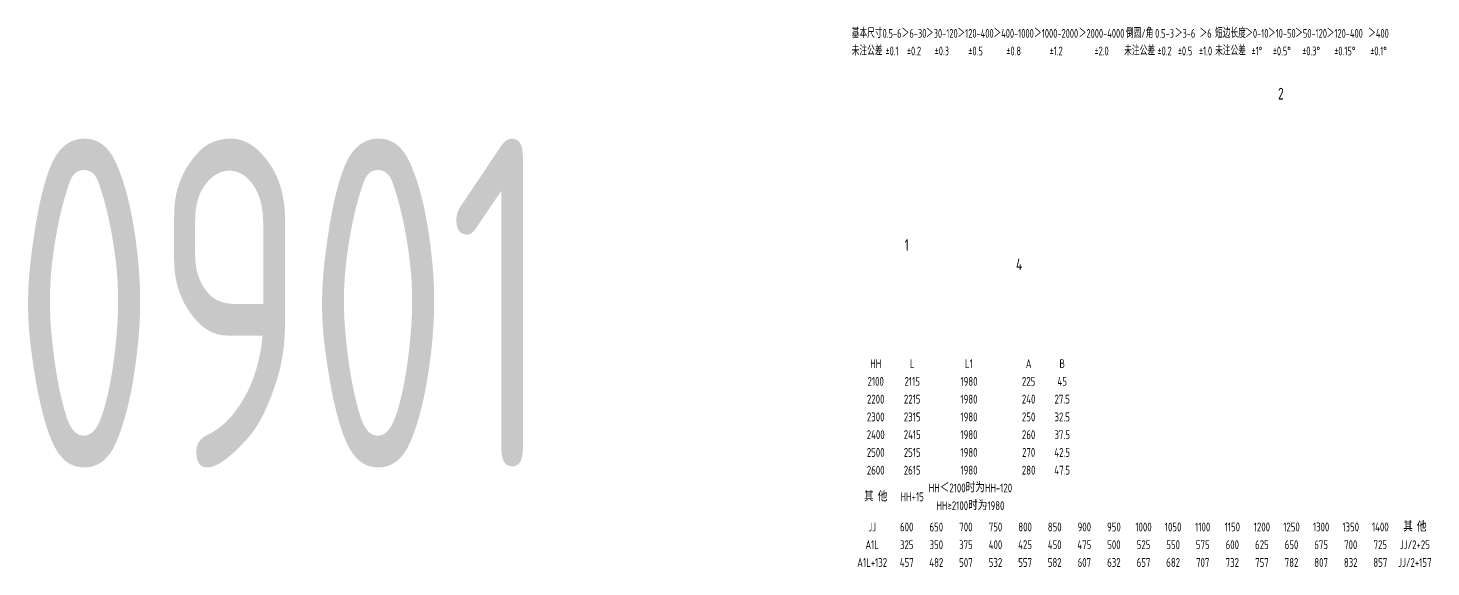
# Model space of a CAD drawing. Header units: inches. Extents: x 14216 to 120088, y -28810 to 23559.
# Drawn here: x 16786 to 21051, y 8796 to 10434 of the extents above; entities that cross this region are included whole.
import ezdxf
from ezdxf.enums import TextEntityAlignment as Align

# ---------------------------------------------------------------- set-up
doc = ezdxf.new("R2010")
doc.units = ezdxf.units.IN
doc.header["$LTSCALE"] = 0.3
doc.header["$MEASUREMENT"] = 0
for name, color, linetype in [('1粗实线', 4, 'Continuous'), ('2', 2, 'Continuous'), ('2细实线', 2, 'Continuous')]:
    doc.layers.add(name, color=color, linetype=linetype)
doc.styles.add('HZ', font='isocp2.shx', dxfattribs={"width": 0.7, "bigfont": 'hztxt.shx'})

msp = doc.modelspace()

# ---------------------------------------------------------------- texts
at = {"layer": '1粗实线', "color": 4, "style": 'HZ', "width": 0.8}
for s, p in [('2', (20586.3, 10217)), ('1', (19451.1, 9756.8)), ('4', (19789.6, 9697.9))]:
    msp.add_text(s, height=35.6, dxfattribs=at).set_placement(p)
at = {"layer": '2', "style": 'HZ', "width": 0.8}
for s, p in [('HH', (19363, 9413.8)), ('L', (19474, 9413.8)), ('L1', (19646.6, 9413.8)), ('A', (19828, 9413.8)), ('B', (19930, 9413.8)), ('2100', (19363, 9359.8)), ('2115', (19474, 9359.8)), ('1980', (19646.6, 9359.8)), ('225', (19828, 9359.8)), ('45', (19930, 9359.8)), ('2200', (19363, 9305.8)), ('2215', (19474, 9305.8)), ('1980', (19646.6, 9305.8)), ('240', (19828, 9305.8)), ('27.5', (19930, 9305.8)), ('2300', (19363, 9251.8)), ('2315', (19474, 9251.8)), ('1980', (19646.6, 9251.8)), ('250', (19828, 9251.8)), ('32.5', (19930, 9251.8)), ('2400', (19363, 9197.8)), ('2415', (19474, 9197.8)), ('1980', (19646.6, 9197.8)), ('260', (19828, 9197.8)), ('37.5', (19930, 9197.8)), ('2500', (19363, 9143.8)), ('2515', (19474, 9143.8)), ('1980', (19646.6, 9143.8)), ('270', (19828, 9143.8)), ('42.5', (19930, 9143.8)), ('2600', (19363, 9089.8)), ('2615', (19474, 9089.8)), ('1980', (19646.6, 9089.8)), ('280', (19828, 9089.8)), ('47.5', (19930, 9089.8)), ('HH＜2100时为HH-120', (19651, 9035.8)), ('其 他', (19363, 9008.8)), ('HH+15', (19474, 9008.8)), ('HH≥2100时为1980', (19651, 8981.8))]:
    msp.add_text(s, height=27, dxfattribs=at).set_placement(p, align=Align.MIDDLE_CENTER)
at = {"layer": '2', "color": 6, "insert": (17560.5, 9598), "char_height": 1000, "attachment_point": 5, "style": 'HZ'}
msp.add_mtext('\\A1;0901', dxfattribs=at)
at = {"layer": '2细实线', "linetype": 'ByBlock', "style": 'HZ', "width": 0.65}
for s, p in [('基本尺寸', (19336.9, 10418)), ('0.5-6', (19412.6, 10418)), ('＞6-30', (19479.5, 10418)), ('＞30-120', (19564.1, 10418)), ('＞120-400', (19666.6, 10418)), ('＞400-1000', (19782.4, 10418)), ('＞1000-2000', (19911.6, 10418)), ('＞2000-4000', (20049.7, 10418)), ('倒圆/角', (20165.5, 10418)), ('0.5-3', (20241.3, 10418)), ('＞3-6', (20303.6, 10418)), ('＞6', (20366, 10418)), ('短边长度', (20441.7, 10418)), ('＞0-10', (20521.9, 10418)), ('＞10-50', (20597.7, 10418)), ('＞50-120', (20686.8, 10418)), ('＞120-400', (20789.2, 10418)), ('＞400', (20891.7, 10418)), ('未注公差', (19336.9, 10364.5)), ('%%p0.1', (19412.6, 10364.5)), ('%%p0.2', (19479.5, 10364.5)), ('%%p0.3', (19564.1, 10364.5)), ('%%p0.5', (19666.6, 10364.5)), ('%%p0.8', (19782.4, 10364.5)), ('%%p1.2', (19911.6, 10364.5)), ('%%p2.0', (20049.7, 10364.5)), ('未注公差', (20165.5, 10364.5)), ('%%p0.2', (20241.3, 10364.5)), ('%%p0.5', (20303.6, 10364.5)), ('%%p1.0', (20366, 10364.5)), ('未注公差', (20441.7, 10364.5)), ('%%p1%%d', (20521.9, 10364.5)), ('%%p0.5%%d', (20597.7, 10364.5)), ('%%p0.3%%d', (20686.8, 10364.5)), ('%%p0.15%%d', (20789.2, 10364.5)), ('%%p0.1%%d', (20891.7, 10364.5))]:
    msp.add_text(s, height=26.73, dxfattribs=at).set_placement(p, align=Align.MIDDLE_CENTER)
at = {"layer": '2细实线', "style": 'HZ', "width": 0.8}
for s, p in [('JJ', (19352.3, 8917.1)), ('600', (19457.3, 8917.1)), ('650', (19547.3, 8917.1)), ('700', (19637.3, 8917.1)), ('750', (19727.3, 8917.1)), ('800', (19817.3, 8917.1)), ('850', (19907.3, 8917.1)), ('900', (19997.3, 8917.1)), ('950', (20087.3, 8917.1)), ('1000', (20177.3, 8917.1)), ('1050', (20267.3, 8917.1)), ('1100', (20357.3, 8917.1)), ('1150', (20447.3, 8917.1)), ('1200', (20537.3, 8917.1)), ('1250', (20627.3, 8917.1)), ('1300', (20717.3, 8917.1)), ('1350', (20807.3, 8917.1)), ('1400', (20897.3, 8917.1)), ('其 他', (21002.3, 8917.1)), ('A1L', (19352.3, 8863.1)), ('325', (19457.3, 8863.1)), ('350', (19547.3, 8863.1)), ('375', (19637.3, 8863.1)), ('400', (19727.3, 8863.1)), ('425', (19817.3, 8863.1)), ('450', (19907.3, 8863.1)), ('475', (19997.3, 8863.1)), ('500', (20087.3, 8863.1)), ('525', (20177.3, 8863.1)), ('550', (20267.3, 8863.1)), ('575', (20357.3, 8863.1)), ('600', (20447.3, 8863.1)), ('625', (20537.3, 8863.1)), ('650', (20627.3, 8863.1)), ('675', (20717.3, 8863.1)), ('700', (20807.3, 8863.1)), ('725', (20897.3, 8863.1)), ('JJ/2+25', (21002.3, 8863.1)), ('A1L+132', (19352.3, 8809.1)), ('457', (19457.3, 8809.1)), ('482', (19547.3, 8809.1)), ('507', (19637.3, 8809.1)), ('532', (19727.3, 8809.1)), ('557', (19817.3, 8809.1)), ('582', (19907.3, 8809.1)), ('607', (19997.3, 8809.1)), ('632', (20087.3, 8809.1)), ('657', (20177.3, 8809.1)), ('682', (20267.3, 8809.1)), ('707', (20357.3, 8809.1)), ('732', (20447.3, 8809.1)), ('757', (20537.3, 8809.1)), ('782', (20627.3, 8809.1)), ('807', (20717.3, 8809.1)), ('832', (20807.3, 8809.1)), ('857', (20897.3, 8809.1)), ('JJ/2+157', (21002.3, 8809.1))]:
    msp.add_text(s, height=27, dxfattribs=at).set_placement(p, align=Align.MIDDLE_CENTER)

doc.saveas('drawing.dxf')
